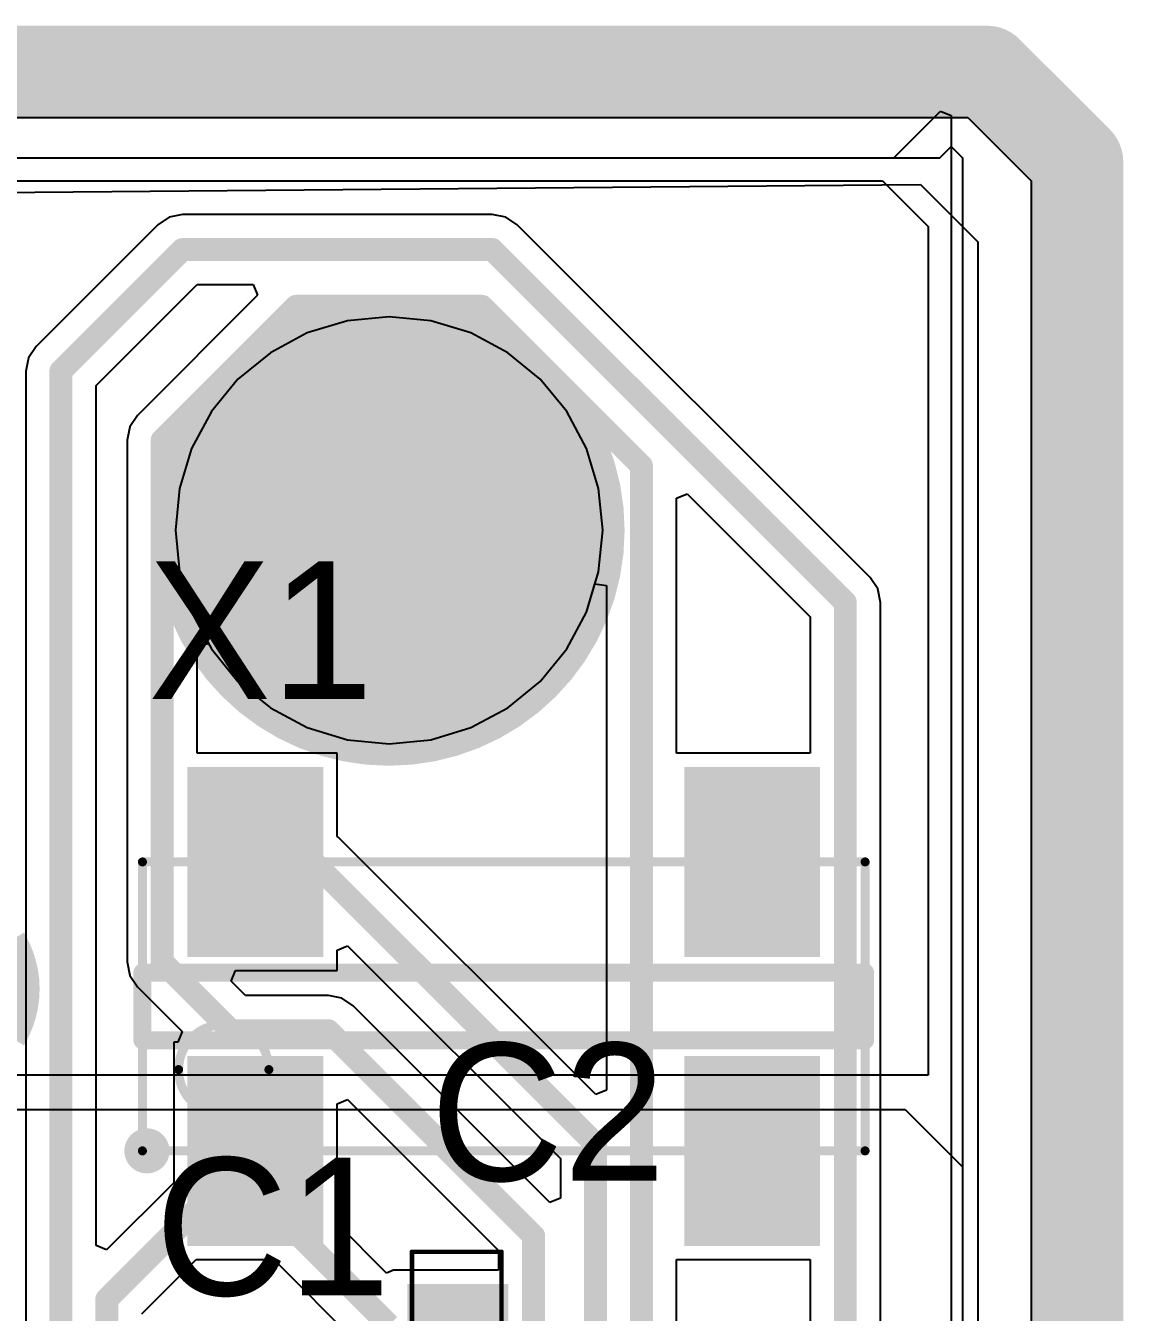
# Model space of a CAD drawing. Header units: millimetres. Extents: x 50.7 to 141.9, y 26.7 to 123.6.
# Drawn here: x 129.71 to 141.86, y 109.39 to 123.64 of the extents above; entities that cross this region are included whole.
import ezdxf

# ---------------------------------------------------------------- set-up
doc = ezdxf.new("R2010")
doc.units = ezdxf.units.MM
for name, color, linetype in [('BottomLayer', 5, 'Continuous'), ('BottomSolder', 6, 'Continuous'), ('InternalPlane1', 76, 'Continuous'), ('InternalPlane3', 216, 'Continuous'), ('Mechanical13', 56, 'Continuous'), ('Mechanical27', 56, 'Continuous'), ('MidLayer1', 16, 'Continuous'), ('MidLayer2', 76, 'Continuous'), ('MidLayer3', 90, 'Continuous'), ('MidLayer4', 156, 'Continuous'), ('MultiLayer', 9, 'Continuous'), ('TopLayer', 1, 'Continuous'), ('TopOverlay', 2, 'Continuous'), ('TopPaste', 8, 'Continuous'), ('TopSolder', 216, 'Continuous')]:
    doc.layers.add(name, color=color, linetype=linetype)

msp = doc.modelspace()

# ---------------------------------------------------------------- linework, layer by layer
at = {"layer": 'BottomLayer'}
for p, q in [((139.827, 122.174), (139.954, 122.301)), ((139.954, 122.301), (140.081, 122.174)), ((109.22, 122.174), (139.827, 122.174)), ((140.081, 122.174), (140.081, 78.105)), ((133.731, 120.414), (133.27, 120.369)), ((134.192, 120.369), (133.731, 120.414)), ((133.27, 120.369), (132.826, 120.234)), ((134.636, 120.234), (134.192, 120.369)), ((132.826, 120.234), (132.417, 120.016)), ((135.045, 120.016), (134.636, 120.234)), ((132.417, 120.016), (132.058, 119.722)), ((135.404, 119.722), (135.045, 120.016)), ((132.058, 119.722), (131.764, 119.363)), ((135.698, 119.363), (135.404, 119.722)), ((131.764, 119.363), (131.546, 118.954)), ((135.916, 118.954), (135.698, 119.363)), ((131.546, 118.954), (131.411, 118.51)), ((136.051, 118.51), (135.916, 118.954)), ((131.411, 118.51), (131.366, 118.049)), ((136.096, 118.049), (136.051, 118.51)), ((131.366, 118.049), (131.411, 117.588)), ((136.051, 117.588), (136.096, 118.049)), ((131.411, 117.588), (131.546, 117.144)), ((135.916, 117.144), (136.051, 117.588)), ((131.546, 117.144), (131.764, 116.735)), ((135.698, 116.735), (135.916, 117.144)), ((131.764, 116.735), (132.058, 116.376)), ((135.404, 116.376), (135.698, 116.735)), ((132.058, 116.376), (132.417, 116.082)), ((135.045, 116.082), (135.404, 116.376)), ((132.417, 116.082), (132.826, 115.864)), ((134.636, 115.864), (135.045, 116.082)), ((132.826, 115.864), (133.27, 115.729)), ((134.192, 115.729), (134.636, 115.864)), ((133.27, 115.729), (133.731, 115.684)), ((133.731, 115.684), (134.192, 115.729))]:
    msp.add_line(p, q, dxfattribs=at)
at = {"layer": 'BottomLayer', "const_width": 2.1}
msp.add_lwpolyline([(132.681, 118.049, 1), (134.781, 118.049, 1)], format="xyb", close=True, dxfattribs=at)
at = {"layer": 'BottomSolder', "const_width": 2.202}
msp.add_lwpolyline([(132.63, 118.049, 1), (134.832, 118.049, 1)], format="xyb", close=True, dxfattribs=at)
at = {"layer": 'InternalPlane1'}
for p, q in [((108.081, 122.619), (140.14, 122.619)), ((140.14, 122.619), (140.841, 121.918)), ((140.841, 121.918), (140.841, 77.419))]:
    msp.add_line(p, q, dxfattribs=at)
at = {"layer": 'InternalPlane1', "const_width": 1.016}
for points in [[(107.571, 123.129), (140.351, 123.129)], [(140.351, 123.129), (141.351, 122.129)], [(141.351, 76.909), (141.351, 122.129)]]:
    msp.add_lwpolyline(points, dxfattribs=at)
at = {"layer": 'InternalPlane1'}
for points, const_width in [([(140.097, 123.129, 1), (140.605, 123.129, 1)], 0.508), ([(140.097, 123.129, 1), (140.605, 123.129, 1)], 0.508), ([(141.097, 122.129, 1), (141.605, 122.129, 1)], 0.508), ([(141.097, 122.129, 1), (141.605, 122.129, 1)], 0.508), ([(132.427, 118.049, 1), (135.035, 118.049, 1)], 2.608)]:
    msp.add_lwpolyline(points, format="xyb", close=True, dxfattribs=dict(at, const_width=const_width))
at = {"layer": 'InternalPlane1', "const_width": 0.254}
msp.add_lwpolyline([(129.581, 113.528, -0.277325), (129.581, 112.41)], format="xyb", dxfattribs=at)
at = {"layer": 'InternalPlane3'}
for p, q in [((108.081, 122.619), (140.14, 122.619)), ((140.14, 122.619), (140.841, 121.918)), ((140.841, 121.918), (140.841, 77.419))]:
    msp.add_line(p, q, dxfattribs=at)
at = {"layer": 'InternalPlane3', "const_width": 1.016}
for points in [[(107.571, 123.129), (140.351, 123.129)], [(140.351, 123.129), (141.351, 122.129)], [(141.351, 76.909), (141.351, 122.129)]]:
    msp.add_lwpolyline(points, dxfattribs=at)
at = {"layer": 'InternalPlane3'}
for points, const_width in [([(140.097, 123.129, 1), (140.605, 123.129, 1)], 0.508), ([(140.097, 123.129, 1), (140.605, 123.129, 1)], 0.508), ([(141.097, 122.129, 1), (141.605, 122.129, 1)], 0.508), ([(141.097, 122.129, 1), (141.605, 122.129, 1)], 0.508), ([(132.427, 118.049, 1), (135.035, 118.049, 1)], 2.608)]:
    msp.add_lwpolyline(points, format="xyb", close=True, dxfattribs=dict(at, const_width=const_width))
at = {"layer": 'Mechanical13', "const_width": 0.1}
for points in [[(131.001, 114.376), (139.001, 114.376)], [(131.001, 111.176), (131.001, 114.376)], [(139.001, 111.176), (139.001, 114.376)], [(131.001, 111.176), (139.001, 111.176)]]:
    msp.add_lwpolyline(points, dxfattribs=at)
at = {"layer": 'Mechanical13'}
for points, const_width in [([(130.976, 114.376, 1), (131.026, 114.376, 1)], 0.05), ([(130.976, 114.376, 1), (131.026, 114.376, 1)], 0.05), ([(138.976, 114.376, 1), (139.026, 114.376, 1)], 0.05), ([(138.976, 114.376, 1), (139.026, 114.376, 1)], 0.05), ([(132.401, 112.076, 1), (131.401, 112.076, 1)], 0.1), ([(131.376, 112.076, 1), (131.426, 112.076, 1)], 0.05), ([(132.376, 112.076, 1), (132.426, 112.076, 1)], 0.05), ([(130.976, 111.176, 1), (131.026, 111.176, 1)], 0.05), ([(130.976, 111.176, 1), (131.026, 111.176, 1)], 0.05), ([(138.976, 111.176, 1), (139.026, 111.176, 1)], 0.05), ([(138.976, 111.176, 1), (139.026, 111.176, 1)], 0.05)]:
    msp.add_lwpolyline(points, format="xyb", close=True, dxfattribs=dict(at, const_width=const_width))
at = {"layer": 'Mechanical27', "const_width": 0.0508}
for points in [[(133.985, 110.058), (134.976, 110.058)], [(133.985, 107.112), (133.985, 110.058)], [(134.976, 107.112), (134.976, 110.058)]]:
    msp.add_lwpolyline(points, dxfattribs=at)
at = {"layer": 'Mechanical27', "const_width": 0.0254}
for points in [[(133.972, 110.058, 1), (133.998, 110.058, 1)], [(133.972, 110.058, 1), (133.998, 110.058, 1)], [(134.963, 110.058, 1), (134.989, 110.058, 1)], [(134.963, 110.058, 1), (134.989, 110.058, 1)]]:
    msp.add_lwpolyline(points, format="xyb", close=True, dxfattribs=at)
at = {"layer": 'MidLayer1', "const_width": 2.1}
msp.add_lwpolyline([(132.681, 118.049, 1), (134.781, 118.049, 1)], format="xyb", close=True, dxfattribs=at)
at = {"layer": 'MidLayer2', "const_width": 2.1}
msp.add_lwpolyline([(132.681, 118.049, 1), (134.781, 118.049, 1)], format="xyb", close=True, dxfattribs=at)
at = {"layer": 'MidLayer3'}
for p, q in [((119.639, 121.704), (139.613, 121.88)), ((139.613, 121.88), (140.248, 121.245)), ((140.248, 121.245), (140.248, 78.065)), ((133.731, 120.414), (133.27, 120.369)), ((134.192, 120.369), (133.731, 120.414)), ((133.27, 120.369), (132.826, 120.234)), ((134.636, 120.234), (134.192, 120.369)), ((132.826, 120.234), (132.417, 120.016)), ((135.045, 120.016), (134.636, 120.234)), ((132.417, 120.016), (132.058, 119.722)), ((135.404, 119.722), (135.045, 120.016)), ((132.058, 119.722), (131.764, 119.363)), ((135.698, 119.363), (135.404, 119.722)), ((131.764, 119.363), (131.546, 118.954)), ((135.916, 118.954), (135.698, 119.363)), ((131.546, 118.954), (131.411, 118.51)), ((136.051, 118.51), (135.916, 118.954)), ((131.411, 118.51), (131.366, 118.049)), ((136.096, 118.049), (136.051, 118.51)), ((131.366, 118.049), (131.411, 117.588)), ((136.051, 117.588), (136.096, 118.049)), ((131.411, 117.588), (131.546, 117.144)), ((135.916, 117.144), (136.051, 117.588)), ((131.546, 117.144), (131.764, 116.735)), ((135.698, 116.735), (135.916, 117.144)), ((131.764, 116.735), (132.058, 116.376)), ((135.404, 116.376), (135.698, 116.735)), ((132.058, 116.376), (132.417, 116.082)), ((135.045, 116.082), (135.404, 116.376)), ((132.417, 116.082), (132.826, 115.864)), ((134.636, 115.864), (135.045, 116.082)), ((132.826, 115.864), (133.27, 115.729)), ((134.192, 115.729), (134.636, 115.864)), ((133.27, 115.729), (133.731, 115.684)), ((133.731, 115.684), (134.192, 115.729))]:
    msp.add_line(p, q, dxfattribs=at)
at = {"layer": 'MidLayer3', "const_width": 2.1}
msp.add_lwpolyline([(132.681, 118.049, 1), (134.781, 118.049, 1)], format="xyb", close=True, dxfattribs=at)
at = {"layer": 'MidLayer4'}
for p, q in [((109.093, 121.92), (139.192, 121.92)), ((139.192, 121.92), (139.7, 121.412)), ((139.7, 121.412), (139.7, 112.014)), ((133.731, 120.414), (133.27, 120.369)), ((134.192, 120.369), (133.731, 120.414)), ((133.27, 120.369), (132.826, 120.234)), ((134.636, 120.234), (134.192, 120.369)), ((132.826, 120.234), (132.417, 120.016)), ((135.045, 120.016), (134.636, 120.234)), ((132.417, 120.016), (132.058, 119.722)), ((135.404, 119.722), (135.045, 120.016)), ((132.058, 119.722), (131.764, 119.363)), ((135.698, 119.363), (135.404, 119.722)), ((131.764, 119.363), (131.546, 118.954)), ((135.916, 118.954), (135.698, 119.363)), ((131.546, 118.954), (131.411, 118.51)), ((136.051, 118.51), (135.916, 118.954)), ((131.411, 118.51), (131.366, 118.049)), ((136.096, 118.049), (136.051, 118.51)), ((131.366, 118.049), (131.411, 117.588)), ((136.051, 117.588), (136.096, 118.049)), ((131.411, 117.588), (131.546, 117.144)), ((135.916, 117.144), (136.051, 117.588)), ((131.546, 117.144), (131.764, 116.735)), ((135.698, 116.735), (135.916, 117.144)), ((131.764, 116.735), (132.058, 116.376)), ((135.404, 116.376), (135.698, 116.735)), ((132.058, 116.376), (132.417, 116.082)), ((135.045, 116.082), (135.404, 116.376)), ((132.417, 116.082), (132.826, 115.864)), ((134.636, 115.864), (135.045, 116.082)), ((132.826, 115.864), (133.27, 115.729)), ((134.192, 115.729), (134.636, 115.864)), ((133.27, 115.729), (133.731, 115.684)), ((133.731, 115.684), (134.192, 115.729)), ((139.7, 112.014), (128.734, 112.014)), ((102.108, 111.633), (139.446, 111.633)), ((139.446, 111.633), (139.954, 111.125)), ((139.954, 111.125), (140.081, 110.998)), ((140.081, 110.998), (140.081, 94.869))]:
    msp.add_line(p, q, dxfattribs=at)
at = {"layer": 'MidLayer4', "const_width": 2.1}
msp.add_lwpolyline([(132.681, 118.049, 1), (134.781, 118.049, 1)], format="xyb", close=True, dxfattribs=at)
at = {"layer": 'MultiLayer', "const_width": 2.1}
msp.add_lwpolyline([(132.681, 118.049, 1), (134.781, 118.049, 1)], format="xyb", close=True, dxfattribs=at)
at = {"layer": 'TopLayer'}
for p, q in [((139.319, 122.174), (139.837, 122.692)), ((139.837, 122.692), (139.954, 122.643)), ((139.954, 122.643), (139.954, 78.105)), ((109.093, 122.174), (139.319, 122.174)), ((131.445, 121.546), (131.296, 121.517)), ((134.874, 121.546), (131.445, 121.546)), ((135.023, 121.517), (134.874, 121.546)), ((131.17, 121.433), (129.824, 120.086)), ((131.296, 121.517), (131.17, 121.433)), ((135.149, 121.433), (135.023, 121.517)), ((139.057, 117.525), (135.149, 121.433)), ((130.487, 119.651), (131.606, 120.77)), ((131.606, 120.77), (132.228, 120.77)), ((132.228, 120.77), (132.276, 120.652)), ((132.276, 120.652), (130.945, 119.321)), ((129.824, 120.086), (129.74, 119.96)), ((129.74, 119.96), (129.71, 119.812)), ((129.71, 119.812), (129.71, 105.312)), ((130.487, 110.128), (130.487, 119.651)), ((130.945, 119.321), (130.861, 119.195)), ((130.861, 119.195), (130.832, 119.047)), ((130.832, 119.047), (130.832, 113.268)), ((136.913, 118.403), (137.031, 118.452)), ((137.031, 118.452), (138.394, 117.089)), ((136.913, 115.58), (136.913, 118.403)), ((135.916, 117.144), (136.011, 117.456)), ((136.011, 117.456), (136.137, 117.437)), ((136.137, 117.437), (136.137, 111.848)), ((139.141, 117.399), (139.057, 117.525)), ((139.17, 117.25), (139.141, 117.399)), ((135.698, 116.735), (135.916, 117.144)), ((139.17, 106.229), (139.17, 117.25)), ((138.394, 117.089), (138.394, 115.58)), ((131.608, 116.765), (131.732, 116.796)), ((131.608, 115.58), (131.608, 116.765)), ((131.732, 116.796), (131.764, 116.735)), ((131.764, 116.735), (132.058, 116.376)), ((135.404, 116.376), (135.698, 116.735)), ((132.058, 116.376), (132.417, 116.082)), ((135.045, 116.082), (135.404, 116.376)), ((132.417, 116.082), (132.826, 115.864)), ((134.636, 115.864), (135.045, 116.082)), ((132.826, 115.864), (133.27, 115.729)), ((134.192, 115.729), (134.636, 115.864)), ((133.27, 115.729), (133.731, 115.684)), ((133.731, 115.684), (134.192, 115.729)), ((133.155, 115.58), (131.608, 115.58)), ((133.155, 114.659), (133.155, 115.58)), ((138.394, 115.58), (136.913, 115.58)), ((133.168, 114.651), (133.155, 114.659)), ((136.019, 111.799), (133.168, 114.651)), ((133.155, 113.399), (133.272, 113.447)), ((133.272, 113.447), (135.629, 111.091)), ((133.155, 113.172), (133.155, 113.399)), ((130.832, 113.268), (130.861, 113.12)), ((131.983, 113.055), (132.031, 113.172)), ((132.031, 113.172), (133.155, 113.172)), ((130.861, 113.12), (130.945, 112.994)), ((130.945, 112.994), (131.441, 112.497)), ((132.142, 112.895), (131.983, 113.055)), ((133.059, 112.895), (132.142, 112.895)), ((133.207, 112.866), (133.059, 112.895)), ((133.334, 112.782), (133.207, 112.866)), ((135.511, 110.604), (133.334, 112.782)), ((131.441, 112.497), (131.393, 112.38)), ((131.393, 112.38), (131.347, 112.38)), ((131.347, 112.38), (131.347, 110.821)), ((133.155, 111.696), (133.272, 111.744)), ((133.272, 111.744), (134.943, 110.074)), ((136.137, 111.848), (136.019, 111.799)), ((133.155, 110.371), (133.155, 111.696)), ((135.629, 111.091), (135.629, 110.653)), ((131.347, 110.821), (130.605, 110.079)), ((135.629, 110.653), (135.511, 110.604)), ((133.703, 109.822), (133.155, 110.371)), ((130.605, 110.079), (130.487, 110.128)), ((134.943, 110.074), (134.943, 109.855)), ((130.995, 109.371), (131.596, 109.972)), ((131.596, 109.972), (132.455, 109.972)), ((132.455, 109.972), (133.456, 108.971)), ((136.913, 105.664), (136.913, 109.972)), ((136.913, 109.972), (138.394, 109.972)), ((138.394, 109.972), (138.394, 106.39)), ((133.782, 109.855), (133.703, 109.822)), ((134.943, 109.855), (133.782, 109.855)), ((133.782, 109.855), (133.782, 109.855)), ((133.782, 109.855), (133.782, 109.855))]:
    msp.add_line(p, q, dxfattribs=at)
at = {"layer": 'TopLayer', "const_width": 0.254}
for points in [[(130.099, 119.812), (131.445, 121.158)], [(131.445, 121.158), (134.874, 121.158)], [(134.874, 121.158), (138.782, 117.25)], [(131.22, 119.047), (132.703, 120.53)], [(132.703, 120.53), (134.759, 120.53)], [(134.759, 120.53), (136.525, 118.764)], [(130.099, 104.597), (130.099, 119.812)], [(131.22, 113.268), (131.22, 119.047)], [(136.525, 105.664), (136.525, 118.764)], [(138.782, 106.229), (138.782, 117.25)], [(132.251, 114.376), (132.893, 114.376)], [(132.893, 114.376), (136.017, 111.252)], [(131.22, 113.268), (131.981, 112.507)], [(131.981, 112.507), (133.059, 112.507)], [(133.059, 112.507), (135.331, 110.235)], [(130.607, 109.532), (132.251, 111.176)], [(132.251, 110.725), (132.251, 111.176)], [(136.017, 106.426), (136.017, 111.252)], [(132.251, 110.725), (133.731, 109.245)], [(135.331, 108.732), (135.331, 110.235)], [(130.607, 105.809), (130.607, 109.532)]]:
    msp.add_lwpolyline(points, dxfattribs=at)
at = {"layer": 'TopLayer'}
for points, const_width in [([(131.381, 121.158, 1), (131.508, 121.158, 1)], 0.127), ([(131.381, 121.158, 1), (131.508, 121.158, 1)], 0.127), ([(134.81, 121.158, 1), (134.938, 121.158, 1)], 0.127), ([(134.81, 121.158, 1), (134.938, 121.158, 1)], 0.127), ([(132.64, 120.53, 1), (132.767, 120.53, 1)], 0.127), ([(132.64, 120.53, 1), (132.767, 120.53, 1)], 0.127), ([(134.695, 120.53, 1), (134.822, 120.53, 1)], 0.127), ([(134.695, 120.53, 1), (134.822, 120.53, 1)], 0.127), ([(132.681, 118.049, 1), (134.781, 118.049, 1)], 2.1), ([(130.035, 119.812, 1), (130.162, 119.812, 1)], 0.127), ([(130.035, 119.812, 1), (130.162, 119.812, 1)], 0.127), ([(131.156, 119.047, 1), (131.283, 119.047, 1)], 0.127), ([(131.156, 119.047, 1), (131.283, 119.047, 1)], 0.127), ([(136.462, 118.764, 1), (136.589, 118.764, 1)], 0.127), ([(136.462, 118.764, 1), (136.589, 118.764, 1)], 0.127), ([(138.719, 117.25, 1), (138.846, 117.25, 1)], 0.127), ([(138.719, 117.25, 1), (138.846, 117.25, 1)], 0.127), ([(132.188, 114.376, 1), (132.315, 114.376, 1)], 0.127), ([(132.829, 114.376, 1), (132.956, 114.376, 1)], 0.127), ([(132.829, 114.376, 1), (132.956, 114.376, 1)], 0.127), ([(131.156, 113.268, 1), (131.283, 113.268, 1)], 0.127), ([(131.156, 113.268, 1), (131.283, 113.268, 1)], 0.127), ([(131.918, 112.507, 1), (132.045, 112.507, 1)], 0.127), ([(131.918, 112.507, 1), (132.045, 112.507, 1)], 0.127), ([(132.995, 112.507, 1), (133.122, 112.507, 1)], 0.127), ([(132.995, 112.507, 1), (133.122, 112.507, 1)], 0.127), ([(132.188, 111.176, 1), (132.315, 111.176, 1)], 0.127), ([(132.188, 111.176, 1), (132.315, 111.176, 1)], 0.127), ([(135.953, 111.252, 1), (136.081, 111.252, 1)], 0.127), ([(135.953, 111.252, 1), (136.081, 111.252, 1)], 0.127), ([(132.188, 110.725, 1), (132.315, 110.725, 1)], 0.127), ([(132.188, 110.725, 1), (132.315, 110.725, 1)], 0.127), ([(135.268, 110.235, 1), (135.395, 110.235, 1)], 0.127), ([(135.268, 110.235, 1), (135.395, 110.235, 1)], 0.127), ([(130.543, 109.532, 1), (130.67, 109.532, 1)], 0.127), ([(130.543, 109.532, 1), (130.67, 109.532, 1)], 0.127)]:
    msp.add_lwpolyline(points, format="xyb", close=True, dxfattribs=dict(at, const_width=const_width))
for points in [[(132.901, 115.326), (131.601, 115.326), (132.901, 113.426), (131.601, 113.426)], [(138.401, 115.326), (137.101, 115.326), (138.401, 113.426), (137.101, 113.426)], [(132.901, 112.126), (131.601, 112.126), (132.901, 110.226), (131.601, 110.226)], [(138.401, 112.126), (137.101, 112.126), (138.401, 110.226), (137.101, 110.226)], [(134.95, 108.89), (134.95, 109.601), (134.036, 108.89), (134.036, 109.601)]]:
    msp.add_solid(points, dxfattribs=at)
at = {"layer": 'TopOverlay', "const_width": 0.2}
for points in [[(131.001, 113.151), (139.001, 113.151)], [(131.001, 112.401), (131.001, 113.151)], [(139.001, 112.401), (139.001, 113.151)], [(131.001, 112.401), (139.001, 112.401)]]:
    msp.add_lwpolyline(points, dxfattribs=at)
at = {"layer": 'TopOverlay'}
for points, const_width in [([(130.951, 113.151, 1), (131.051, 113.151, 1)], 0.1), ([(130.951, 113.151, 1), (131.051, 113.151, 1)], 0.1), ([(138.951, 113.151, 1), (139.051, 113.151, 1)], 0.1), ([(138.951, 113.151, 1), (139.051, 113.151, 1)], 0.1), ([(130.951, 112.401, 1), (131.051, 112.401, 1)], 0.1), ([(130.951, 112.401, 1), (131.051, 112.401, 1)], 0.1), ([(138.951, 112.401, 1), (139.051, 112.401, 1)], 0.1), ([(138.951, 112.401, 1), (139.051, 112.401, 1)], 0.1), ([(131.176, 111.176, 1), (130.926, 111.176, 1)], 0.25), ([(130.864, 111.176, 1), (130.988, 111.176, 1)], 0.125), ([(131.114, 111.176, 1), (131.239, 111.176, 1)], 0.125)]:
    msp.add_lwpolyline(points, format="xyb", close=True, dxfattribs=dict(at, const_width=const_width))
at = {"layer": 'TopPaste'}
for points in [[(132.901, 115.326), (131.601, 115.326), (132.901, 113.426), (131.601, 113.426)], [(138.401, 115.326), (137.101, 115.326), (138.401, 113.426), (137.101, 113.426)], [(132.901, 112.126), (131.601, 112.126), (132.901, 110.226), (131.601, 110.226)], [(138.401, 112.126), (137.101, 112.126), (138.401, 110.226), (137.101, 110.226)], [(134.95, 108.89), (134.95, 109.601), (134.036, 108.89), (134.036, 109.601)]]:
    msp.add_solid(points, dxfattribs=at)
at = {"layer": 'TopSolder', "const_width": 2.202}
msp.add_lwpolyline([(132.63, 118.049, 1), (134.832, 118.049, 1)], format="xyb", close=True, dxfattribs=at)
at = {"layer": 'TopSolder'}
for points in [[(133.003, 115.428), (131.499, 115.428), (133.003, 113.324), (131.499, 113.324)], [(138.503, 115.428), (136.999, 115.428), (138.503, 113.324), (136.999, 113.324)], [(133.003, 112.228), (131.499, 112.228), (133.003, 110.124), (131.499, 110.124)], [(138.503, 112.228), (136.999, 112.228), (138.503, 110.124), (136.999, 110.124)], [(135.052, 108.788), (135.052, 109.703), (133.934, 108.788), (133.934, 109.703)]]:
    msp.add_solid(points, dxfattribs=at)

# ---------------------------------------------------------------- texts
at = {"layer": 'TopOverlay'}
for s, p in [('X1', (131.064, 116.18)), ('C2', (134.188, 110.846)), ('C1', (131.14, 109.576))]:
    msp.add_text(s, height=1.524, dxfattribs=at).set_placement(p)

doc.saveas('drawing.dxf')
